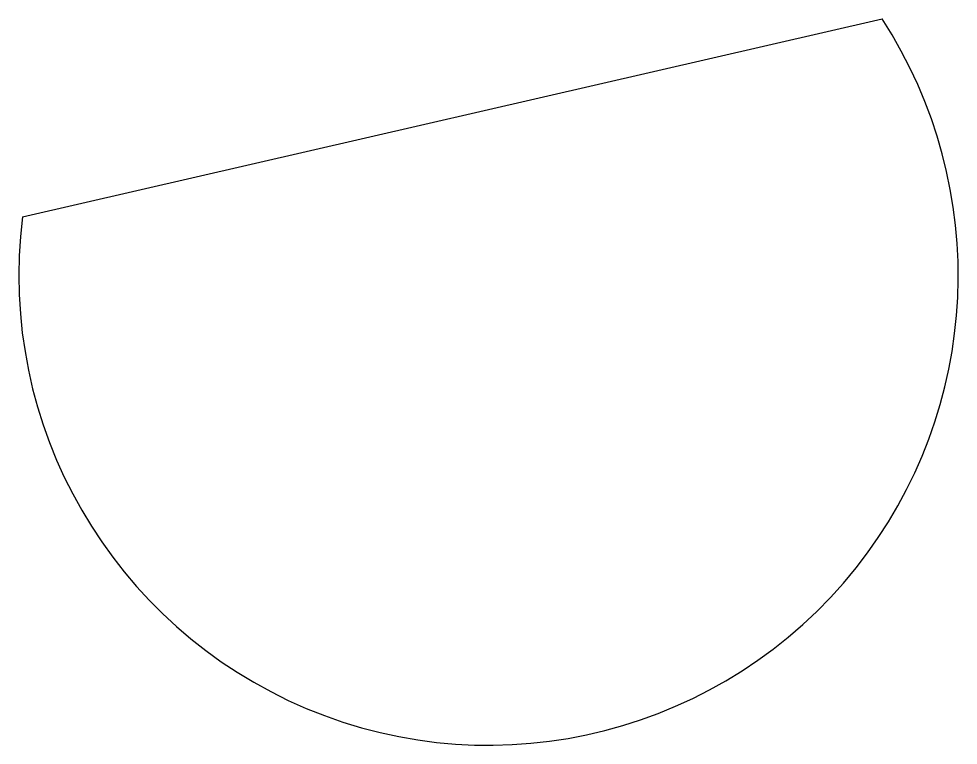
# Model space of a CAD drawing. Header units: inches. Extents: x 0.48 to 2.48, y 1.39 to 2.94.
import ezdxf

# ---------------------------------------------------------------- set-up
doc = ezdxf.new("R2010")
doc.units = ezdxf.units.IN
doc.layers.get('0').update_dxf_attribs({"linetype": 'CONTINUOUS'})

msp = doc.modelspace()

# ---------------------------------------------------------------- linework, layer by layer
at = {"color": 0, "linetype": 'CONTINUOUS'}
msp.add_line((0.4911, 2.5178), (2.3208, 2.9392), dxfattribs=at)
for start, end in [(321.4831, 33.0975), (172.841, 321.4831)]:
    msp.add_arc((1.4832, 2.3932), 0.9998, start, end, dxfattribs=at)

doc.saveas('drawing.dxf')
